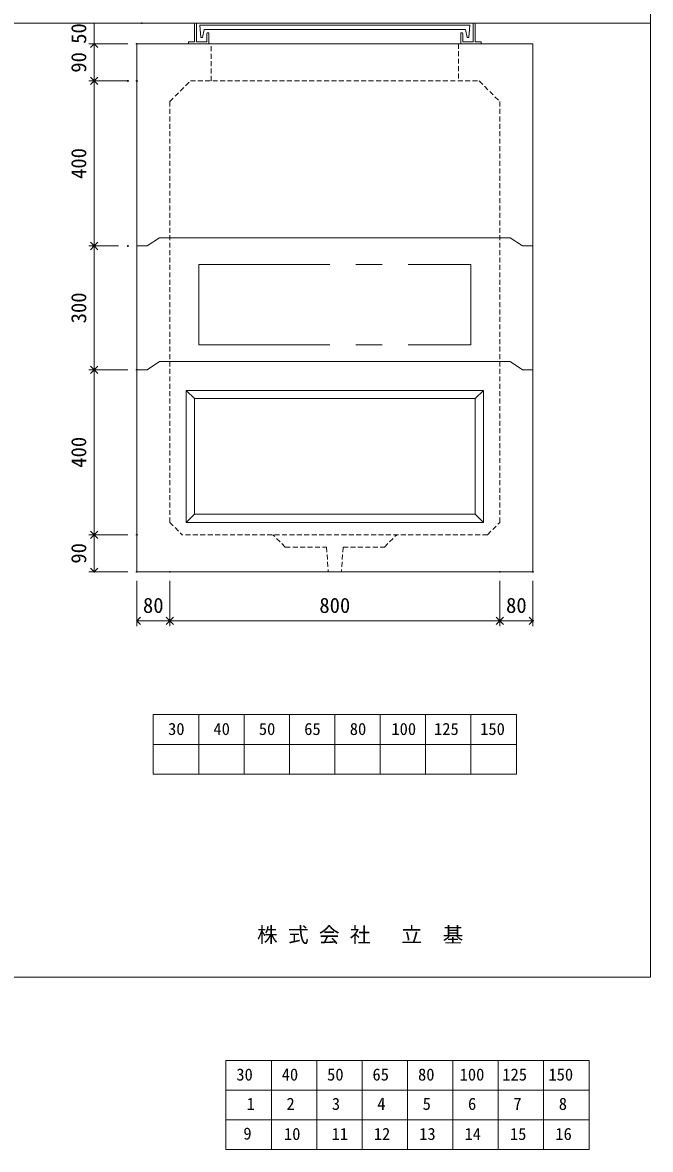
# Model space of a CAD drawing. Units: millimetres, scale not verified. Extents: x -4890 to 18490, y -2346 to 2346.
# Drawn here: x 3368 to 4890, y -2346 to 385 of the extents above; entities that cross this region are included whole.
import ezdxf
from ezdxf.enums import TextEntityAlignment as Align

# ---------------------------------------------------------------- set-up
doc = ezdxf.new("R2010")
doc.units = ezdxf.units.MM
doc.header["$LTSCALE"] = 10
doc.header["$PDMODE"] = 32
doc.header["$PDSIZE"] = 2
doc.linetypes.add('DASHED1', pattern=[1.8, 1.2, -0.6])
doc.linetypes.add('USER2', pattern=[50.8, 31.75, -6.35, 6.35, -6.35])
doc.layers.add('0-1_Defpoints', color=7, linetype='Continuous')
for name, color, linetype, lineweight in [('0-2_waku', 7, 'Continuous', 18), ('0-3_gaikei', 7, 'Continuous', 18), ('0-4_kakure', 7, 'DASHED1', 5), ('0-5_sunpou', 7, 'Continuous', 5), ('0-9_uchigawa', 6, 'Continuous', 18), ('0-B_futa', 3, 'Continuous', 18), ('0-C_GL', 4, 'Continuous', 18), ('0-E_文字１', 7, 'Continuous', 18), ('1-3_uchigawa2', 6, 'USER2', 18), ('1-5_文字２', 7, 'Continuous', 5)]:
    doc.layers.add(name, color=color, linetype=linetype, lineweight=lineweight)
doc.styles.add('ＭＳ ゴシック', font='')
doc.styles.get('ＭＳ ゴシック').set_extended_font_data('MS Gothic')

# ---------------------------------------------------------------- blocks, each defined once
blk = doc.blocks.new('_Open90')
at = {"layer": '0-5_sunpou'}
blk.add_line((0, 0), (-1, 0), dxfattribs=at)
blk.add_lwpolyline([(-0.5, 0.5), (0, 0), (-0.5, -0.5)], dxfattribs=at)
blk = doc.blocks.new('D53')
at = {"layer": '0-1_Defpoints'}
for p in [(5092.32, 1702.03), (4988.83, 1302.03), (5092.32, 1302.03)]:
    blk.add_point(p, dxfattribs=at)
at = {"layer": '0-5_sunpou'}
for p, q in [((5070.32, 1702.03), (4975.83, 1702.03)), ((4988.83, 1684.03), (4988.83, 1320.03)), ((5070.32, 1302.03), (4975.83, 1302.03))]:
    blk.add_line(p, q, dxfattribs=at)
at = {"layer": '0-5_sunpou', "xscale": 18, "yscale": 18}
for p, rotation in [((4988.83, 1702.03), 90), ((4988.83, 1302.03), 270)]:
    blk.add_blockref('_Open90', p, dxfattribs=dict(at, rotation=rotation))
at = {"layer": '0-5_sunpou', "style": 'ＭＳ ゴシック'}
blk.add_text('400', height=36.66, rotation=90, dxfattribs=at).set_placement((4980.83, 1464.53), align=Align.BOTTOM_LEFT)
blk = doc.blocks.new('D54')
at = {"layer": '0-1_Defpoints'}
for p in [(5092.32, 1302.03), (4988.83, 1212.03), (5092.32, 1212.03)]:
    blk.add_point(p, dxfattribs=at)
at = {"layer": '0-5_sunpou'}
for p, q in [((5070.32, 1302.03), (4975.83, 1302.03)), ((4988.83, 1284.03), (4988.83, 1230.03)), ((5070.32, 1212.03), (4975.83, 1212.03))]:
    blk.add_line(p, q, dxfattribs=at)
at = {"layer": '0-5_sunpou', "xscale": 18, "yscale": 18}
for p, rotation in [((4988.83, 1302.03), 90), ((4988.83, 1212.03), 270)]:
    blk.add_blockref('_Open90', p, dxfattribs=dict(at, rotation=rotation))
at = {"layer": '0-5_sunpou', "style": 'ＭＳ ゴシック'}
blk.add_text('90', height=36.66, rotation=90, dxfattribs=at).set_placement((4980.83, 1232.03), align=Align.BOTTOM_LEFT)
blk = doc.blocks.new('D55')
at = {"layer": '0-1_Defpoints'}
for p in [(5092.32, 1212.03), (5172.32, 1212.03), (5172.32, 1093.64)]:
    blk.add_point(p, dxfattribs=at)
at = {"layer": '0-5_sunpou'}
for p, q in [((5092.32, 1190.03), (5092.32, 1080.64)), ((5172.32, 1190.03), (5172.32, 1080.64)), ((5110.32, 1093.64), (5154.32, 1093.64))]:
    blk.add_line(p, q, dxfattribs=at)
at = {"layer": '0-5_sunpou', "xscale": 18, "yscale": 18, "rotation": 180}
blk.add_blockref('_Open90', (5092.32, 1093.64), dxfattribs=at)
at = {"layer": '0-5_sunpou', "xscale": 18, "yscale": 18}
blk.add_blockref('_Open90', (5172.32, 1093.64), dxfattribs=at)
at = {"layer": '0-5_sunpou', "style": 'ＭＳ ゴシック'}
blk.add_text('80', height=36.66, dxfattribs=at).set_placement((5107.32, 1101.64), align=Align.BOTTOM_LEFT)
blk = doc.blocks.new('D56')
at = {"layer": '0-1_Defpoints'}
for p in [(5172.32, 1212.03), (5972.32, 1212.03), (5972.32, 1093.64)]:
    blk.add_point(p, dxfattribs=at)
at = {"layer": '0-5_sunpou'}
for p, q in [((5172.32, 1190.03), (5172.32, 1080.64)), ((5972.32, 1190.03), (5972.32, 1080.64)), ((5190.32, 1093.64), (5954.32, 1093.64))]:
    blk.add_line(p, q, dxfattribs=at)
at = {"layer": '0-5_sunpou', "xscale": 18, "yscale": 18, "rotation": 180}
blk.add_blockref('_Open90', (5172.32, 1093.64), dxfattribs=at)
at = {"layer": '0-5_sunpou', "xscale": 18, "yscale": 18}
blk.add_blockref('_Open90', (5972.32, 1093.64), dxfattribs=at)
at = {"layer": '0-5_sunpou', "style": 'ＭＳ ゴシック'}
blk.add_text('800', height=36.66, dxfattribs=at).set_placement((5534.82, 1101.64), align=Align.BOTTOM_LEFT)
blk = doc.blocks.new('D57')
at = {"layer": '0-1_Defpoints'}
for p in [(5972.32, 1212.03), (6052.32, 1212.03), (6052.32, 1093.64)]:
    blk.add_point(p, dxfattribs=at)
at = {"layer": '0-5_sunpou'}
for p, q in [((5972.32, 1190.03), (5972.32, 1080.64)), ((6052.32, 1190.03), (6052.32, 1080.64)), ((5990.32, 1093.64), (6034.32, 1093.64))]:
    blk.add_line(p, q, dxfattribs=at)
at = {"layer": '0-5_sunpou', "xscale": 18, "yscale": 18, "rotation": 180}
blk.add_blockref('_Open90', (5972.32, 1093.64), dxfattribs=at)
at = {"layer": '0-5_sunpou', "xscale": 18, "yscale": 18}
blk.add_blockref('_Open90', (6052.32, 1093.64), dxfattribs=at)
at = {"layer": '0-5_sunpou', "style": 'ＭＳ ゴシック'}
blk.add_text('80', height=36.66, dxfattribs=at).set_placement((5987.32, 1101.64), align=Align.BOTTOM_LEFT)
blk = doc.blocks.new('D58')
at = {"layer": '0-1_Defpoints'}
for p in [(5092.32, 2492.03), (4988.83, 2402.03), (5092.32, 2402.03)]:
    blk.add_point(p, dxfattribs=at)
at = {"layer": '0-5_sunpou'}
for p, q in [((5070.32, 2492.03), (4975.83, 2492.03)), ((4988.83, 2474.03), (4988.83, 2420.03)), ((5070.32, 2402.03), (4975.83, 2402.03))]:
    blk.add_line(p, q, dxfattribs=at)
at = {"layer": '0-5_sunpou', "xscale": 18, "yscale": 18}
for p, rotation in [((4988.83, 2492.03), 90), ((4988.83, 2402.03), 270)]:
    blk.add_blockref('_Open90', p, dxfattribs=dict(at, rotation=rotation))
at = {"layer": '0-5_sunpou', "style": 'ＭＳ ゴシック'}
blk.add_text('90', height=36.66, rotation=90, dxfattribs=at).set_placement((4980.83, 2422.03), align=Align.BOTTOM_LEFT)
blk = doc.blocks.new('D59')
at = {"layer": '0-1_Defpoints'}
for p in [(5070.32, 2402.03), (4988.83, 2002.03), (5070.32, 2002.03)]:
    blk.add_point(p, dxfattribs=at)
at = {"layer": '0-5_sunpou'}
for p, q in [((5048.32, 2402.03), (4975.83, 2402.03)), ((4988.83, 2384.03), (4988.83, 2020.03)), ((5048.32, 2002.03), (4975.83, 2002.03))]:
    blk.add_line(p, q, dxfattribs=at)
at = {"layer": '0-5_sunpou', "xscale": 18, "yscale": 18}
for p, rotation in [((4988.83, 2402.03), 90), ((4988.83, 2002.03), 270)]:
    blk.add_blockref('_Open90', p, dxfattribs=dict(at, rotation=rotation))
at = {"layer": '0-5_sunpou', "style": 'ＭＳ ゴシック'}
blk.add_text('400', height=36.66, rotation=90, dxfattribs=at).set_placement((4980.83, 2164.53), align=Align.BOTTOM_LEFT)
blk = doc.blocks.new('D60')
at = {"layer": '0-1_Defpoints'}
for p in [(5070.32, 2002.03), (4988.83, 1702.03), (5092.32, 1702.03)]:
    blk.add_point(p, dxfattribs=at)
at = {"layer": '0-5_sunpou'}
for p, q in [((5048.32, 2002.03), (4975.83, 2002.03)), ((4988.83, 1984.03), (4988.83, 1720.03)), ((5070.32, 1702.03), (4975.83, 1702.03))]:
    blk.add_line(p, q, dxfattribs=at)
at = {"layer": '0-5_sunpou', "xscale": 18, "yscale": 18}
for p, rotation in [((4988.83, 2002.03), 90), ((4988.83, 1702.03), 270)]:
    blk.add_blockref('_Open90', p, dxfattribs=dict(at, rotation=rotation))
at = {"layer": '0-5_sunpou', "style": 'ＭＳ ゴシック'}
blk.add_text('300', height=36.66, rotation=90, dxfattribs=at).set_placement((4980.83, 1814.53), align=Align.BOTTOM_LEFT)
blk = doc.blocks.new('D44')
at = {"layer": '0-1_Defpoints'}
for p in [(5104.55, 2542.03), (4988.83, 2492.03), (5092.32, 2492.03)]:
    blk.add_point(p, dxfattribs=at)
at = {"layer": '0-5_sunpou'}
for p, q in [((5082.55, 2542.03), (4975.83, 2542.03)), ((4988.83, 2542.03), (4988.83, 2492.03)), ((5070.32, 2492.03), (4975.83, 2492.03))]:
    blk.add_line(p, q, dxfattribs=at)
at = {"layer": '0-5_sunpou', "style": 'ＭＳ ゴシック'}
blk.add_text('50', height=36.66, rotation=90, dxfattribs=at).set_placement((4980.83, 2492.03), align=Align.BOTTOM_LEFT)

msp = doc.modelspace()

# ---------------------------------------------------------------- linework, layer by layer
at = {"layer": '0-2_waku'}
for p, q in [((4890, 2346.17), (4890, -1928.83)), ((3685, -1292.16), (3685, -1436.16)), ((3685, -1292.16), (3685, -1436.16)), ((3685, -1292.16), (3685, -1436.16)), ((3685, -1292.16), (3685, -1436.16)), ((3685, -1292.16), (4565, -1292.16)), ((3795, -1292.16), (3795, -1436.16)), ((3905, -1292.16), (3905, -1436.16)), ((3905, -1292.16), (3905, -1436.16)), ((4015, -1292.16), (4015, -1436.16)), ((4125, -1292.16), (4125, -1436.16)), ((4235, -1292.16), (4235, -1436.16)), ((4345, -1292.16), (4345, -1436.16)), ((4455, -1292.16), (4455, -1436.16)), ((4565, -1292.16), (4565, -1436.16)), ((3685, -1364.16), (4565, -1364.16)), ((3685, -1436.16), (4565, -1436.16)), ((-1230, -1928.83), (4890, -1928.83)), ((-1230, -1928.83), (4890, -1928.83))]:
    msp.add_line(p, q, dxfattribs=at)
at = {"layer": '0-3_gaikei'}
for p, q in [((3645, 333.84), (3645, -946.16)), ((3645, 333.84), (4605, 333.84)), ((3690, 333.84), (3800, 333.84)), ((3725, 333.84), (4525, 333.84)), ((4560, 333.84), (4450, 333.84)), ((4605, 333.84), (4605, -946.16)), ((3670, -156.16), (3700, -136.16)), ((3670, -156.16), (3700, -136.16)), ((3700, -136.16), (4550, -136.16)), ((4550, -136.16), (4580, -156.16)), ((4550, -136.16), (4580, -156.16)), ((3670, -156.16), (3645, -156.16)), ((3670, -156.16), (3645, -156.16)), ((4580, -156.16), (4605, -156.16)), ((4580, -156.16), (4605, -156.16)), ((3670, -456.16), (3700, -436.16)), ((3670, -456.16), (3700, -436.16)), ((3700, -436.16), (4550, -436.16)), ((4550, -436.16), (4580, -456.16)), ((4550, -436.16), (4580, -456.16)), ((3670, -456.16), (3645, -456.16)), ((3670, -456.16), (3645, -456.16)), ((4580, -456.16), (4605, -456.16)), ((4580, -456.16), (4605, -456.16)), ((4605, -946.16), (3645, -946.16)), ((3645, -946.16), (3725, -946.16))]:
    msp.add_line(p, q, dxfattribs=at)
at = {"layer": '0-3_gaikei', "lineweight": 5}
for p, q in [((3700, -136.16), (4550, -136.16)), ((3700, -136.16), (4550, -136.16)), ((3700, -436.16), (4550, -436.16)), ((3700, -436.16), (4550, -436.16))]:
    msp.add_line(p, q, dxfattribs=at)
at = {"layer": '0-3_gaikei'}
msp.add_lwpolyline([(3775, 333.84), (3645, 333.84), (4605, 333.84)], dxfattribs=at)
at = {"layer": '0-4_kakure'}
for p, q in [((3825, 243.84), (3825, 333.84)), ((4425, 333.84), (4425, 243.84)), ((3725, 193.84), (3775, 243.84)), ((3775, 243.84), (4475, 243.84)), ((3775, 243.84), (4475, 243.84)), ((3775, 243.84), (4475, 243.84)), ((4475, 243.84), (4525, 193.84)), ((3725, 193.84), (3725, -826.16)), ((4525, 193.84), (4525, -826.16)), ((3725, -826.16), (3755, -856.16)), ((4495, -856.16), (4525, -826.16)), ((4495, -856.16), (3755, -856.16)), ((4005, -886.16), (3975, -856.16)), ((4005, -886.16), (3975, -856.16)), ((4005, -886.16), (3975, -856.16)), ((4245, -886.16), (4275, -856.16)), ((4245, -886.16), (4275, -856.16)), ((4245, -886.16), (4275, -856.16)), ((4005, -886.16), (4105, -886.16)), ((4005, -886.16), (4105, -886.16)), ((4005, -886.16), (4105, -886.16)), ((4105, -886.16), (4109, -946.16)), ((4145, -886.16), (4141, -946.16)), ((4145, -886.16), (4245, -886.16)), ((4145, -886.16), (4245, -886.16)), ((4145, -886.16), (4245, -886.16))]:
    msp.add_line(p, q, dxfattribs=at)
at = {"layer": '0-9_uchigawa'}
for p, q in [((3765, -506.16), (3765, -806.16)), ((3765, -506.16), (3785, -526.16)), ((3765, -506.16), (3785, -526.16)), ((3765, -506.16), (3765, -806.16)), ((3765, -506.16), (4485, -506.16)), ((3765, -506.16), (3765, -826.09)), ((3765, -506.16), (3785, -526.16)), ((4485, -506.16), (4465, -526.16)), ((4485, -506.16), (4465, -526.16)), ((4485, -506.16), (4485, -826.09)), ((3785, -526.16), (3785, -786.16)), ((3785, -526.16), (3785, -786.16)), ((3785, -526.16), (3785, -786.16)), ((3785, -526.16), (3785, -786.16)), ((3785, -526.16), (3785, -806.09)), ((4465, -806.09), (4465, -526.16)), ((3765, -826.09), (3785, -806.09)), ((3785, -806.09), (4465, -806.09)), ((4485, -826.09), (4465, -806.09)), ((3765, -826.09), (4485, -826.09)), ((3785, -826.09), (4485, -826.09))]:
    msp.add_line(p, q, dxfattribs=at)
for points in [[(3765, -506.16), (4485, -506.16), (4485, -806.16)], [(3765, -506.16), (3785, -526.16), (3785, -786.16)], [(3765, -506.16), (3785, -526.16), (4465, -526.16)]]:
    msp.add_lwpolyline(points, dxfattribs=at)
at = {"layer": '0-B_futa'}
for p, q in [((3787, 383.84), (3790, 383.84)), ((3790, 383.84), (3790, 338.84)), ((4460, 383.84), (4460, 338.84)), ((4460, 383.84), (4463, 383.84)), ((3785, 381.84), (3785, 338.84)), ((3797.81, 379.34), (4452.14, 379.34)), ((3797.81, 379.34), (3800.3, 349.34)), ((3808.33, 368.34), (3804.01, 349.34)), ((3808.33, 368.34), (4441.67, 368.34)), ((3815, 358.84), (3815, 338.84)), ((3817, 360.84), (3818, 360.84)), ((3820, 358.84), (3820, 333.84)), ((4430, 358.84), (4430, 333.84)), ((4433, 360.84), (4432, 360.84)), ((4435, 358.84), (4435, 338.84)), ((4441.67, 368.34), (4445.99, 349.34)), ((4452.14, 379.34), (4449.89, 349.34)), ((4465, 381.84), (4465, 338.84)), ((3770, 336.84), (3770, 335.84)), ((3772, 338.84), (3785, 338.84)), ((3820, 333.84), (3772, 333.84)), ((3790, 338.84), (3815, 338.84)), ((3800.3, 349.34), (3804.01, 349.34)), ((4430, 333.84), (4478, 333.84)), ((4460, 338.84), (4435, 338.84)), ((4449.89, 349.34), (4445.99, 349.34)), ((4478, 338.84), (4465, 338.84)), ((4480, 336.84), (4480, 335.84))]:
    msp.add_line(p, q, dxfattribs=at)
for centre, start, end in [((3787, 381.84), 90, 180), ((4463, 381.84), 0, 90), ((3817, 358.84), 90, 180), ((3818, 358.84), 0, 90), ((4432, 358.84), 90, 180), ((4433, 358.84), 0, 90), ((3772, 336.84), 90, 180), ((3772, 335.84), 180, 270), ((4478, 336.84), 0, 90), ((4478, 335.84), 270, 0)]:
    msp.add_arc(centre, 2, start, end, dxfattribs=at)
at = {"layer": '0-C_GL'}
msp.add_line((-1230, 383.84), (4890, 383.84), dxfattribs=at)
at = {"layer": '1-3_uchigawa2'}
for p, q in [((3795, -201.16), (3795, -396.16)), ((3795, -201.16), (4455, -201.16)), ((4455, -201.16), (4455, -396.16)), ((3795, -396.16), (4455, -396.16))]:
    msp.add_line(p, q, dxfattribs=at)
at = {"layer": '1-5_文字２'}
for p, q in [((3861.11, -2130.09), (3861.11, -2274.09)), ((3861.11, -2130.09), (3861.11, -2274.09)), ((3861.11, -2130.09), (3861.11, -2274.09)), ((3861.11, -2130.09), (3861.11, -2274.09)), ((3861.11, -2130.09), (4741.11, -2130.09)), ((3861.11, -2130.09), (3861.11, -2274.09)), ((3861.11, -2130.09), (3861.11, -2274.09)), ((3861.11, -2130.09), (3861.11, -2274.09)), ((3861.11, -2130.09), (3861.11, -2274.09)), ((3861.11, -2130.09), (4741.11, -2130.09)), ((3971.11, -2130.09), (3971.11, -2274.09)), ((3971.11, -2130.09), (3971.11, -2274.09)), ((4081.11, -2130.09), (4081.11, -2274.09)), ((4081.11, -2130.09), (4081.11, -2274.09)), ((4081.11, -2130.09), (4081.11, -2274.09)), ((4081.11, -2130.09), (4081.11, -2274.09)), ((4191.11, -2130.09), (4191.11, -2274.09)), ((4191.11, -2130.09), (4191.11, -2274.09)), ((4301.11, -2130.09), (4301.11, -2274.09)), ((4301.11, -2130.09), (4301.11, -2274.09)), ((4411.11, -2130.09), (4411.11, -2274.09)), ((4411.11, -2130.09), (4411.11, -2274.09)), ((4521.11, -2130.09), (4521.11, -2274.09)), ((4521.11, -2130.09), (4521.11, -2274.09)), ((4631.11, -2130.09), (4631.11, -2274.09)), ((4631.11, -2130.09), (4631.11, -2274.09)), ((4741.11, -2130.09), (4741.11, -2274.09)), ((4741.11, -2130.09), (4741.11, -2274.09)), ((3861.11, -2202.09), (4741.11, -2202.09)), ((3861.11, -2202.09), (4741.11, -2202.09)), ((3861.11, -2274.09), (4741.11, -2274.09)), ((3861.11, -2274.09), (4741.11, -2274.09)), ((3861.11, -2274.09), (3861.11, -2346.09)), ((3861.11, -2274.09), (3861.11, -2346.09)), ((3861.11, -2274.09), (3861.11, -2346.09)), ((3861.11, -2274.09), (3861.11, -2346.09)), ((3861.11, -2274.09), (4741.11, -2274.09)), ((3861.11, -2274.09), (3861.11, -2346.09)), ((3861.11, -2274.09), (3861.11, -2346.09)), ((3861.11, -2274.09), (3861.11, -2346.09)), ((3861.11, -2274.09), (3861.11, -2346.09)), ((3861.11, -2274.09), (4741.11, -2274.09)), ((3971.11, -2274.09), (3971.11, -2346.09)), ((3971.11, -2274.09), (3971.11, -2346.09)), ((4081.11, -2274.09), (4081.11, -2346.09)), ((4081.11, -2274.09), (4081.11, -2346.09)), ((4081.11, -2274.09), (4081.11, -2346.09)), ((4081.11, -2274.09), (4081.11, -2346.09)), ((4191.11, -2274.09), (4191.11, -2346.09)), ((4191.11, -2274.09), (4191.11, -2346.09)), ((4301.11, -2274.09), (4301.11, -2346.09)), ((4301.11, -2274.09), (4301.11, -2346.09)), ((4411.11, -2274.09), (4411.11, -2346.09)), ((4411.11, -2274.09), (4411.11, -2346.09)), ((4521.11, -2274.09), (4521.11, -2346.09)), ((4521.11, -2274.09), (4521.11, -2346.09)), ((4631.11, -2274.09), (4631.11, -2346.09)), ((4631.11, -2274.09), (4631.11, -2346.09)), ((4741.11, -2274.09), (4741.11, -2346.09)), ((4741.11, -2274.09), (4741.11, -2346.09)), ((3861.11, -2346.09), (4741.11, -2346.09)), ((3861.11, -2346.09), (4741.11, -2346.09))]:
    msp.add_line(p, q, dxfattribs=at)

# ---------------------------------------------------------------- block references
at = {"layer": '0-5_sunpou'}
for name in ['D44', 'D58', 'D59', 'D60', 'D53', 'D54', 'D55', 'D56', 'D57']:
    msp.add_blockref(name, (-1447.32, -2158.19), dxfattribs=at)

# ---------------------------------------------------------------- texts
at = {"layer": '0-E_文字１', "style": 'ＭＳ ゴシック'}
for s, height, p in [('30', 29.33, (3720.82, -1350.29)), ('40', 29.33, (3830.82, -1350.29)), ('50', 29.33, (3940.82, -1350.29)), ('65', 29.33, (4050.82, -1350.29)), ('80', 29.33, (4161.23, -1350.29)), ('100', 29.33, (4262.11, -1350.29)), ('125', 29.33, (4365.49, -1350.29)), ('150', 29.33, (4477.26, -1350.29)), ('株 式 会 社 \u3000立\u3000基', 36.66, (3936.53, -1855.19))]:
    msp.add_text(s, height=height, dxfattribs=at).set_placement(p, align=Align.BOTTOM_LEFT)
at = {"layer": '1-5_文字２', "style": 'ＭＳ ゴシック'}
for s, p in [('30', (3886.26, -2187.9)), ('30', (3886.26, -2187.9)), ('40', (3996.26, -2187.9)), ('40', (3996.26, -2187.9)), ('50', (4106.26, -2187.9)), ('50', (4106.26, -2187.9)), ('65', (4216.26, -2187.9)), ('65', (4216.26, -2187.9)), ('80', (4326.67, -2187.9)), ('80', (4326.67, -2187.9)), ('100', (4427.54, -2187.9)), ('100', (4427.54, -2187.9)), ('125', (4530.93, -2187.9)), ('125', (4530.93, -2187.9)), ('150', (4642.69, -2187.9)), ('150', (4642.69, -2187.9)), ('1', (3911.41, -2258.94)), ('2', (4007.84, -2258.94)), ('3', (4117.84, -2258.94)), ('4', (4227.84, -2258.94)), ('5', (4337.84, -2258.94)), ('6', (4447.84, -2258.94)), ('7', (4557.84, -2258.94)), ('8', (4667.84, -2258.94)), ('9', (3903.34, -2330.94)), ('10', (4001.76, -2331.9)), ('12', (4219.46, -2331.9)), ('13', (4329.46, -2331.9)), ('16', (4659.46, -2331.9)), ('11', (4117.25, -2331.9)), ('14', (4439.46, -2331.9)), ('15', (4549.46, -2331.9))]:
    msp.add_text(s, height=29.33, dxfattribs=at).set_placement(p, align=Align.BOTTOM_LEFT)

doc.saveas('drawing.dxf')
